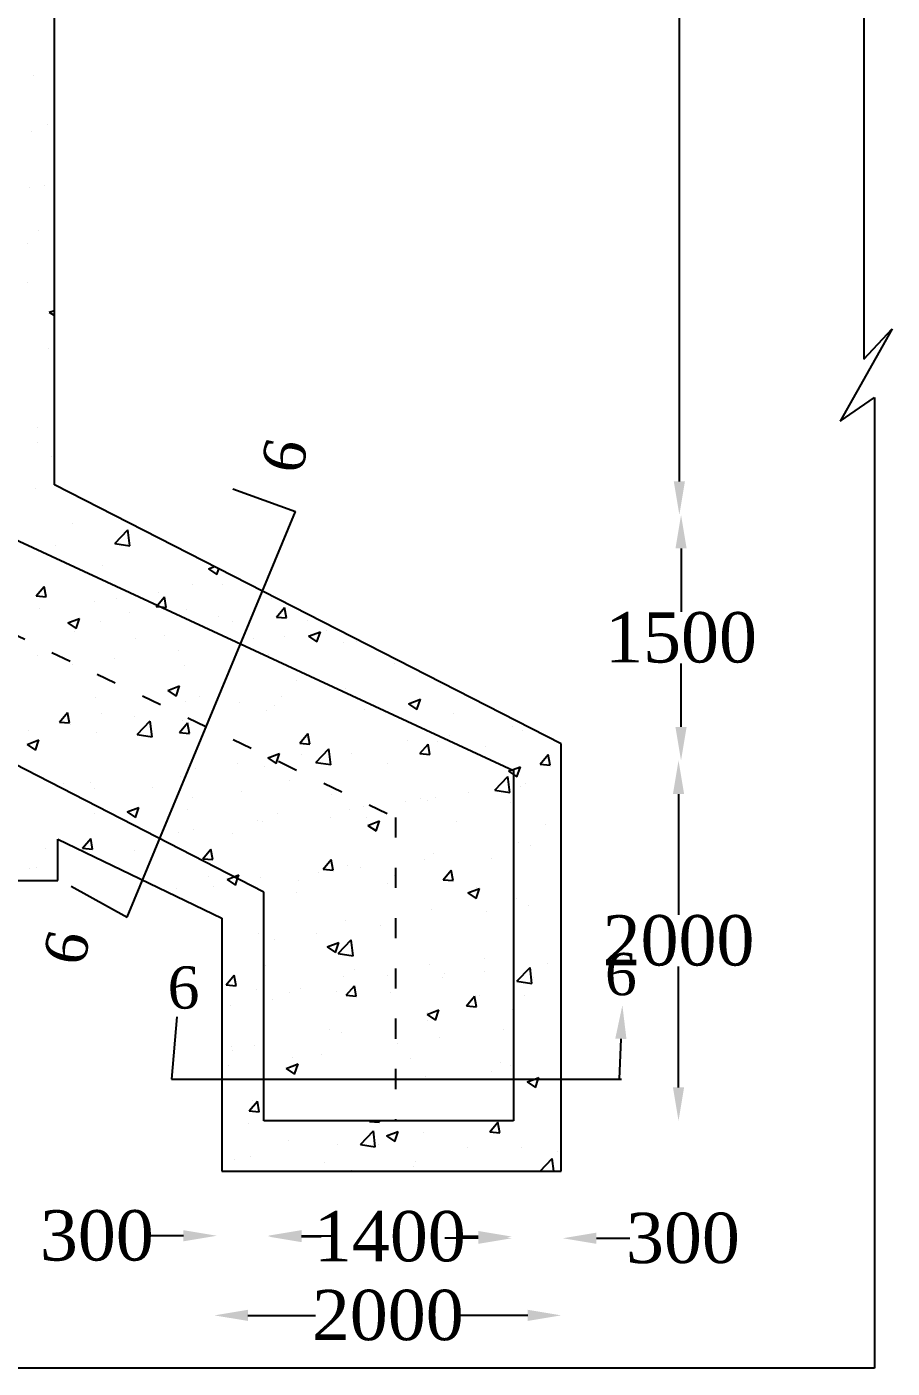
# Model space of a CAD drawing. Header units: millimetres. Extents: x -11858 to -3166, y -2910 to 2562.
# Drawn here: x -8320 to -7804, y -2294 to -1494 of the extents above; entities that cross this region are included whole.
import ezdxf

# ---------------------------------------------------------------- set-up
doc = ezdxf.new("R2010")
doc.units = ezdxf.units.MM
doc.header["$MEASUREMENT"] = 0
doc.linetypes.add('ACAD_ISO03W100', pattern=[30, 12, -18])
for name, color, linetype in [('DIM', 5, 'Continuous'), ('DOT LINE', 3, 'ACAD_ISO03W100'), ('DWG. LINE', 1, 'Continuous'), ('HATCH', 2, 'Continuous'), ('TEXT', 7, 'Continuous')]:
    doc.layers.add(name, color=color, linetype=linetype)
doc.styles.get("Standard").update_dxf_attribs({"font": 'TIMES.TTF', "height": 30})

msp = doc.modelspace()

# ---------------------------------------------------------------- linework, layer by layer
at = {"layer": 'DIM', "color": 5}
for p, q in [((-7931, -1765.5), (-7931, -888.85)), ((-7930, -1805.5), (-7930, -1843.4)), ((-7930, -1912), (-7930, -1874.1)), ((-7931.5, -1952), (-7931.5, -2024.15)), ((-7931.5, -2127), (-7931.5, -2054.85)), ((-8227, -2215.5), (-8247, -2215.5)), ((-8156.5, -2215.5), (-8136.5, -2215.5)), ((-8156.5, -2216), (-8144.75, -2216)), ((-8051, -2216), (-8062.75, -2216)), ((-8051, -2217), (-8071, -2217)), ((-7980.5, -2217), (-7960.5, -2217)), ((-8188.5, -2263), (-8148.12, -2263)), ((-8021.5, -2263), (-8061.88, -2263))]:
    msp.add_line(p, q, dxfattribs=at)
at = {"layer": 'DIM'}
for points in [[(-8197.5, -1770), (-8160, -1783.5)], [(-8294, -2007), (-8260.5, -2025.5)], [(-8231, -2085), (-8234, -2122)], [(-7965.91, -2097.98), (-7967, -2122)]]:
    msp.add_lwpolyline(points, dxfattribs=at)
at = {"layer": 'DIM', "color": 5}
for points in [[(-7934.33, -1765.5), (-7927.67, -1765.5), (-7931, -1785.5)], [(-7933.33, -1805.5), (-7926.67, -1805.5), (-7930, -1785.5)], [(-7933.33, -1912), (-7926.67, -1912), (-7930, -1932)], [(-7934.83, -1952), (-7928.17, -1952), (-7931.5, -1932)], [(-7934.83, -2127), (-7928.17, -2127), (-7931.5, -2147)], [(-8227, -2212.17), (-8227, -2218.83), (-8207, -2215.5)], [(-8156.5, -2212.17), (-8156.5, -2218.83), (-8176.5, -2215.5)], [(-8156.5, -2212.67), (-8156.5, -2219.33), (-8176.5, -2216)], [(-8051, -2212.67), (-8051, -2219.33), (-8031, -2216)], [(-8051, -2213.67), (-8051, -2220.33), (-8031, -2217)], [(-7980.5, -2213.67), (-7980.5, -2220.33), (-8000.5, -2217)], [(-8188.5, -2259.67), (-8188.5, -2266.33), (-8208.5, -2263)], [(-8021.5, -2259.67), (-8021.5, -2266.33), (-8001.5, -2263)]]:
    msp.add_solid(points, dxfattribs=at)
at = {"layer": 'DIM'}
msp.add_solid([(-7969.24, -2097.83), (-7965, -2078), (-7962.58, -2098.13)], dxfattribs=at)
at = {"layer": 'DOT LINE'}
for p, q in [((-8332.5, -1854.49), (-8100.5, -1966)), ((-8100.5, -1966), (-8100.5, -2147))]:
    msp.add_line(p, q, dxfattribs=at)
at = {"layer": 'DWG. LINE'}
for p, q in [((-8304, -1767.5), (-8304, -893.5)), ((-7821, -1112), (-7821, -1692.5)), ((-7804, -1674.5), (-7835, -1729.5)), ((-7821, -1692.5), (-7804, -1674.5)), ((-7835, -1729.5), (-7814.5, -1715.5)), ((-7814.5, -1715.5), (-7814.5, -2294.5)), ((-8001.5, -1922), (-8304, -1767.5)), ((-8260.5, -2025.5), (-8160, -1783.5)), ((-8330.5, -1798.5), (-8030, -1938)), ((-8001.5, -2177), (-8001.5, -1922)), ((-8179, -2010.5), (-8328, -1934)), ((-8030, -1938), (-8030, -2147)), ((-8302, -2003.5), (-8302, -1979)), ((-8302, -1979), (-8204, -2026)), ((-8671.5, -2003.5), (-8302, -2003.5)), ((-8179, -2147), (-8179, -2010.5)), ((-8204, -2026), (-8204, -2177)), ((-8234, -2122), (-7965.5, -2122)), ((-8030, -2147), (-8179, -2147)), ((-8204, -2177), (-8001.5, -2177)), ((-7814.5, -2294.5), (-8634, -2294.5))]:
    msp.add_line(p, q, dxfattribs=at)
at = {"layer": 'HATCH'}
for p, q in [((-8316.33, -1523.48), (-8316.33, -1523.48)), ((-8317.55, -1556.76), (-8317.55, -1556.76)), ((-8308.33, -1552.75), (-8308.33, -1552.75)), ((-8318.76, -1590.05), (-8318.76, -1590.05)), ((-8309.61, -1588.89), (-8309.61, -1588.89)), ((-8313.56, -1615.87), (-8313.56, -1615.87)), ((-8319.98, -1623.34), (-8319.98, -1623.34)), ((-8319.76, -1646.62), (-8319.76, -1646.62)), ((-8307, -1664.61), (-8304, -1663.46)), ((-8307, -1664.61), (-8304, -1666.63)), ((-8307.36, -1686.27), (-8307.36, -1686.27)), ((-8313.8, -1733.36), (-8313.8, -1733.36)), ((-8313.86, -1742.5), (-8313.86, -1742.5)), ((-8305.75, -1750.81), (-8305.75, -1750.81)), ((-8315.08, -1769.5), (-8315.08, -1769.5)), ((-8293.35, -1790.46), (-8293.35, -1790.46)), ((-8267.87, -1802.59), (-8260.08, -1794.47)), ((-8258.97, -1803.97), (-8260.08, -1794.47)), ((-8303.51, -1803.96), (-8303.51, -1803.96)), ((-8267.87, -1802.59), (-8258.97, -1803.97)), ((-8275.33, -1815.58), (-8275.33, -1815.58)), ((-8223.99, -1808.54), (-8223.99, -1808.54)), ((-8211.95, -1817.65), (-8208.45, -1816.3)), ((-8211.95, -1817.65), (-8206.98, -1821)), ((-8206.97, -1821.01), (-8205.84, -1817.63)), ((-8314.87, -1833.86), (-8310.05, -1828.12)), ((-8308.89, -1834.39), (-8310.05, -1828.12)), ((-8241.63, -1831.79), (-8241.63, -1831.79)), ((-8221.48, -1827.15), (-8221.48, -1827.15)), ((-8203.76, -1826.8), (-8203.76, -1826.8)), ((-8314.87, -1833.86), (-8308.89, -1834.39)), ((-8279.8, -1837.16), (-8279.8, -1837.16)), ((-8266.66, -1835.08), (-8266.66, -1835.08)), ((-8243.14, -1840.14), (-8242.49, -1839.36)), ((-8243.14, -1840.14), (-8240.26, -1840.39)), ((-8242.49, -1839.36), (-8238.32, -1834.39)), ((-8240.26, -1840.39), (-8237.17, -1840.66)), ((-8237.17, -1840.67), (-8238.32, -1834.4)), ((-8174.7, -1835.43), (-8174.7, -1835.43)), ((-8312.82, -1841.56), (-8312.82, -1841.56)), ((-8295.97, -1849.9), (-8288.97, -1847.21)), ((-8291, -1853.26), (-8288.97, -1847.22)), ((-8259.44, -1843.81), (-8259.44, -1843.81)), ((-8225.21, -1841.83), (-8225.21, -1841.83)), ((-8206.06, -1846.07), (-8206.06, -1846.07)), ((-8171.42, -1846.41), (-8166.6, -1840.67)), ((-8171.42, -1846.41), (-8165.44, -1846.94)), ((-8165.44, -1846.94), (-8166.6, -1840.67)), ((-8152.68, -1848.33), (-8152.68, -1848.33)), ((-8295.97, -1849.9), (-8291, -1853.26)), ((-8291.74, -1854.99), (-8291.74, -1854.99)), ((-8276.55, -1848.87), (-8276.55, -1848.87)), ((-8197.52, -1849.11), (-8197.52, -1849.11)), ((-8152.26, -1857.91), (-8145.26, -1855.22)), ((-8147.28, -1861.27), (-8145.26, -1855.23)), ((-8141.87, -1854.63), (-8141.87, -1854.63)), ((-8255.84, -1859.12), (-8255.84, -1859.12)), ((-8238.36, -1857.25), (-8238.36, -1857.25)), ((-8184.97, -1859.5), (-8184.97, -1859.5)), ((-8166.91, -1857.93), (-8166.91, -1857.93)), ((-8152.26, -1857.91), (-8147.28, -1861.27)), ((-8131.59, -1861.76), (-8131.59, -1861.76)), ((-8123.97, -1861.22), (-8123.97, -1861.22)), ((-8314.15, -1869.13), (-8314.15, -1869.13)), ((-8267.94, -1871.23), (-8267.94, -1871.23)), ((-8230.06, -1866.24), (-8230.06, -1866.24)), ((-8175.91, -1868.72), (-8175.91, -1868.72)), ((-8292.97, -1874.52), (-8292.97, -1874.52)), ((-8226.42, -1875.12), (-8226.42, -1875.12)), ((-8101.01, -1874.09), (-8101.01, -1874.09)), ((-8277.77, -1882.16), (-8277.77, -1882.16)), ((-8236.28, -1890.16), (-8229.28, -1887.48)), ((-8231.31, -1893.52), (-8229.28, -1887.48)), ((-8159.33, -1884.1), (-8159.33, -1884.1)), ((-8073.85, -1887.47), (-8073.85, -1887.47)), ((-8279.34, -1894.65), (-8279.34, -1894.65)), ((-8236.28, -1890.16), (-8231.31, -1893.52)), ((-8217.64, -1894.11), (-8217.64, -1894.11)), ((-8168.18, -1894.07), (-8168.18, -1894.07)), ((-8130.31, -1889.09), (-8130.31, -1889.09)), ((-8125.19, -1894.51), (-8125.19, -1894.51)), ((-8092.57, -1898.17), (-8085.57, -1895.48)), ((-8087.59, -1901.53), (-8085.57, -1895.49)), ((-8300.99, -1909.08), (-8296.17, -1903.34)), ((-8295.02, -1909.61), (-8296.17, -1903.34)), ((-8275.96, -1904.12), (-8275.96, -1904.12)), ((-8225.95, -1896.9), (-8225.95, -1896.9)), ((-8193.22, -1897.37), (-8193.22, -1897.37)), ((-8177.13, -1902.01), (-8177.13, -1902.01)), ((-8172.57, -1899.16), (-8172.57, -1899.16)), ((-8119.19, -1901.41), (-8119.19, -1901.41)), ((-8092.57, -1898.17), (-8087.59, -1901.53)), ((-8065.81, -1903.67), (-8065.81, -1903.67)), ((-8300.99, -1909.08), (-8295.02, -1909.61)), ((-8294.24, -1910.67), (-8294.24, -1910.67)), ((-8256.37, -1905.68), (-8256.37, -1905.68)), ((-8254.61, -1916.55), (-8246.82, -1908.43)), ((-8245.72, -1917.93), (-8246.82, -1908.44)), ((-8229.27, -1915.36), (-8224.45, -1909.61)), ((-8227.64, -1908.41), (-8227.64, -1908.41)), ((-8223.29, -1915.88), (-8224.45, -1909.62)), ((-8030.55, -1911.93), (-8030.55, -1911.93)), ((-8320.3, -1922.42), (-8313.3, -1919.73)), ((-8319.28, -1913.97), (-8319.28, -1913.97)), ((-8315.33, -1925.77), (-8313.3, -1919.73)), ((-8278.98, -1915.45), (-8278.98, -1915.45)), ((-8254.61, -1916.55), (-8245.72, -1917.93)), ((-8229.27, -1915.36), (-8223.29, -1915.88)), ((-8157.54, -1921.63), (-8152.72, -1915.89)), ((-8151.56, -1922.16), (-8152.72, -1915.89)), ((-8093.46, -1920.21), (-8093.46, -1920.21)), ((-8068.43, -1916.92), (-8068.43, -1916.92)), ((-8024.55, -1914.36), (-8024.55, -1914.36)), ((-8320.3, -1922.42), (-8315.33, -1925.77)), ((-8175.43, -1929.98), (-8169.59, -1927.74)), ((-8171.05, -1932.09), (-8169.59, -1927.74)), ((-8157.54, -1921.63), (-8151.57, -1922.16)), ((-8147.89, -1933.1), (-8140.1, -1924.99)), ((-8138.99, -1934.49), (-8140.1, -1924.99)), ((-8126.41, -1927.8), (-8126.41, -1927.8)), ((-8085.82, -1927.91), (-8081, -1922.16)), ((-8085.82, -1927.91), (-8079.84, -1928.43)), ((-8079.84, -1928.44), (-8080.99, -1922.17)), ((-8075.06, -1920.76), (-8075.06, -1920.76)), ((-8046.82, -1923.75), (-8046.82, -1923.75)), ((-8194.49, -1933.51), (-8194.49, -1933.51)), ((-8178.34, -1935.3), (-8178.34, -1935.3)), ((-8176.59, -1930.43), (-8175.43, -1929.98)), ((-8176.59, -1930.43), (-8171.62, -1933.78)), ((-8171.62, -1933.78), (-8171.05, -1932.09)), ((-8156.61, -1928.53), (-8156.61, -1928.53)), ((-8147.89, -1933.1), (-8138.99, -1934.48)), ((-8105.14, -1933.76), (-8105.14, -1933.76)), ((-8030.79, -1937.63), (-8025.88, -1935.75)), ((-8027.9, -1941.79), (-8025.87, -1935.75)), ((-8014.09, -1934.18), (-8009.27, -1928.44)), ((-8014.09, -1934.18), (-8008.11, -1934.71)), ((-8008.11, -1934.71), (-8009.27, -1928.44)), ((-8228.85, -1941.7), (-8228.85, -1941.7)), ((-8219.52, -1936.81), (-8219.52, -1936.81)), ((-8163.45, -1943.77), (-8163.45, -1943.77)), ((-8041.16, -1949.66), (-8033.37, -1941.54)), ((-8032.27, -1951.04), (-8033.37, -1941.54)), ((-8032.88, -1938.43), (-8030.79, -1937.63)), ((-8032.88, -1938.43), (-8030, -1940.38)), ((-8030, -1940.38), (-8027.9, -1941.79)), ((-8298.81, -1945.74), (-8298.81, -1945.74)), ((-8282.68, -1945.13), (-8282.68, -1945.13)), ((-8280.2, -1948.74), (-8280.2, -1948.74)), ((-8245.43, -1948), (-8245.43, -1948)), ((-8192.04, -1950.26), (-8192.04, -1950.26)), ((-8056.86, -1951.37), (-8056.86, -1951.37)), ((-8041.16, -1949.66), (-8032.27, -1951.04)), ((-8025.77, -1947.65), (-8025.77, -1947.65)), ((-8022.86, -1945.71), (-8022.86, -1945.71)), ((-8277.72, -1959.18), (-8277.72, -1959.18)), ((-8260.61, -1962.68), (-8253.61, -1959.99)), ((-8255.64, -1966.04), (-8253.61, -1959.99)), ((-8221.77, -1953.78), (-8221.77, -1953.78)), ((-8138.66, -1952.51), (-8138.66, -1952.51)), ((-8119.77, -1959.66), (-8119.77, -1959.66)), ((-8094.73, -1956.36), (-8094.73, -1956.36)), ((-8085.28, -1954.77), (-8085.28, -1954.77)), ((-8081.17, -1955.72), (-8081.17, -1955.72)), ((-8076.28, -1954.05), (-8076.28, -1954.05)), ((-8031.9, -1957.02), (-8031.9, -1957.02)), ((-8280.09, -1963.79), (-8280.09, -1963.79)), ((-8260.61, -1962.68), (-8255.64, -1966.03)), ((-8224.34, -1961.43), (-8224.34, -1961.43)), ((-8182.92, -1967.97), (-8182.92, -1967.97)), ((-8170.96, -1963.69), (-8170.96, -1963.69)), ((-8139.49, -1965.73), (-8139.49, -1965.73)), ((-8127.62, -1961.09), (-8127.62, -1961.09)), ((-8117.58, -1965.94), (-8117.58, -1965.94)), ((-8116.9, -1970.69), (-8109.9, -1968)), ((-8111.92, -1974.05), (-8109.9, -1968)), ((-8064.19, -1968.2), (-8064.19, -1968.2)), ((-8245.83, -1976.25), (-8245.83, -1976.25)), ((-8230.07, -1974.99), (-8230.07, -1974.99)), ((-8220.8, -1972.96), (-8220.8, -1972.96)), ((-8197.81, -1975.74), (-8197.81, -1975.74)), ((-8179.56, -1968.59), (-8179.56, -1968.59)), ((-8116.9, -1970.69), (-8111.93, -1974.04)), ((-8010.81, -1970.45), (-8010.81, -1970.45)), ((-8287.12, -1984.3), (-8282.3, -1978.56)), ((-8287.12, -1984.3), (-8281.14, -1984.83)), ((-8281.14, -1984.83), (-8282.3, -1978.56)), ((-8281.41, -1982.03), (-8281.41, -1982.03)), ((-8026.98, -1980.93), (-8026.98, -1980.93)), ((-8020.01, -1982.5), (-8020.01, -1982.5)), ((-8308.98, -1984.57), (-8308.98, -1984.57)), ((-8256.13, -1985.75), (-8256.13, -1985.75)), ((-8215.39, -1990.58), (-8210.57, -1984.83)), ((-8215.39, -1990.58), (-8209.42, -1991.1)), ((-8209.42, -1991.1), (-8210.57, -1984.84)), ((-8143.67, -1996.85), (-8138.85, -1991.11)), ((-8137.69, -1997.38), (-8138.85, -1991.11)), ((-8083.17, -1990.81), (-8083.17, -1990.81)), ((-8077.49, -1987.34), (-8077.49, -1987.34)), ((-8042.98, -1990.71), (-8042.98, -1990.71)), ((-8318.7, -1996.58), (-8318.7, -1996.58)), ((-8314.45, -1995.76), (-8314.45, -1995.76)), ((-8196.8, -2001.36), (-8193.92, -2000.25)), ((-8194.66, -2002.46), (-8193.92, -2000.26)), ((-8146.07, -1999.1), (-8146.07, -1999.1)), ((-8143.67, -1996.85), (-8137.69, -1997.38)), ((-8128.84, -1994.38), (-8128.84, -1994.38)), ((-8121.04, -1995.8), (-8121.04, -1995.8)), ((-8071.94, -2003.13), (-8067.12, -1997.38)), ((-8065.96, -2003.65), (-8067.12, -1997.39)), ((-8231.29, -2008.28), (-8231.29, -2008.28)), ((-8211.94, -2001.09), (-8211.94, -2001.09)), ((-8209.23, -2007.41), (-8209.23, -2007.41)), ((-8200.92, -2002.94), (-8196.8, -2001.36)), ((-8200.92, -2002.94), (-8195.95, -2006.3)), ((-8195.95, -2006.3), (-8194.66, -2002.46)), ((-8180.78, -2001.88), (-8180.78, -2001.88)), ((-8158.56, -2003.34), (-8158.56, -2003.34)), ((-8105.17, -2005.6), (-8105.17, -2005.6)), ((-8101.3, -2000.72), (-8101.3, -2000.72)), ((-8071.94, -2003.13), (-8065.96, -2003.65)), ((-8057.21, -2010.95), (-8050.21, -2008.26)), ((-8052.23, -2014.31), (-8050.21, -2008.26)), ((-8051.79, -2007.85), (-8051.79, -2007.85)), ((-8159.62, -2010.73), (-8159.62, -2010.73)), ((-8057.21, -2010.95), (-8052.23, -2014.3)), ((-8028.2, -2014.22), (-8028.2, -2014.22)), ((-8078.71, -2020.63), (-8078.71, -2020.63)), ((-8046.32, -2021.94), (-8046.32, -2021.94)), ((-8021.28, -2018.65), (-8021.28, -2018.65)), ((-8130.05, -2027.67), (-8130.05, -2027.67)), ((-8109.47, -2030.26), (-8109.47, -2030.26)), ((-8181.99, -2035.16), (-8181.99, -2035.16)), ((-8172.38, -2038.54), (-8172.38, -2038.54)), ((-8147.35, -2035.24), (-8147.35, -2035.24)), ((-8134.63, -2047.07), (-8126.84, -2038.95)), ((-8125.73, -2048.45), (-8126.84, -2038.95)), ((-8141.23, -2043.2), (-8134.23, -2040.51)), ((-8141.23, -2043.2), (-8136.26, -2046.56)), ((-8136.26, -2046.56), (-8134.23, -2040.52)), ((-8134.63, -2047.07), (-8125.73, -2048.45)), ((-8029.42, -2047.51), (-8029.42, -2047.51)), ((-8178.03, -2054.44), (-8178.03, -2054.44)), ((-8079.93, -2053.92), (-8079.93, -2053.92)), ((-8047.11, -2050.38), (-8047.11, -2050.38)), ((-8027.9, -2063.62), (-8020.12, -2055.5)), ((-8019.01, -2065), (-8020.11, -2055.5)), ((-8009.72, -2053.1), (-8009.72, -2053.1)), ((-8201.52, -2065.8), (-8196.7, -2060.05)), ((-8195.54, -2066.32), (-8196.7, -2060.06)), ((-8131.27, -2060.96), (-8131.27, -2060.96)), ((-8124.65, -2056.7), (-8124.65, -2056.7)), ((-8105.43, -2060.39), (-8105.43, -2060.39)), ((-8072.63, -2061.38), (-8072.63, -2061.38)), ((-8071.27, -2058.95), (-8071.27, -2058.95)), ((-8047.59, -2058.09), (-8047.59, -2058.09)), ((-8027.9, -2063.62), (-8019.01, -2065)), ((-8017.88, -2061.21), (-8017.88, -2061.21)), ((-8201.52, -2065.8), (-8195.54, -2066.32)), ((-8183.21, -2068.45), (-8183.21, -2068.45)), ((-8163.75, -2070.4), (-8163.75, -2070.4)), ((-8156.95, -2067.87), (-8156.95, -2067.87)), ((-8135.78, -2069.7), (-8135.78, -2069.7)), ((-8129.79, -2072.07), (-8124.97, -2066.33)), ((-8129.79, -2072.07), (-8123.82, -2072.6)), ((-8123.81, -2072.6), (-8124.97, -2066.33)), ((-8103.56, -2070.13), (-8103.56, -2070.13)), ((-8050.18, -2072.39), (-8050.18, -2072.39)), ((-8023.15, -2072.33), (-8023.15, -2072.33)), ((-8198.69, -2077.98), (-8198.69, -2077.98)), ((-8173.65, -2074.68), (-8173.65, -2074.68)), ((-8058.07, -2078.35), (-8053.25, -2072.6)), ((-8058.07, -2078.35), (-8052.09, -2078.87)), ((-8052.09, -2078.87), (-8053.24, -2072.61)), ((-8081.54, -2083.46), (-8074.54, -2080.78)), ((-8081.54, -2083.46), (-8076.57, -2086.82)), ((-8081.47, -2082.34), (-8081.47, -2082.34)), ((-8081.14, -2087.2), (-8081.14, -2087.2)), ((-8076.57, -2086.82), (-8074.54, -2080.78)), ((-8030.63, -2080.8), (-8030.63, -2080.8)), ((-8139.79, -2092.36), (-8139.79, -2092.36)), ((-8132.49, -2094.25), (-8132.49, -2094.25)), ((-8036.03, -2092.54), (-8036.03, -2092.54)), ((-8198.11, -2102.37), (-8198.11, -2102.37)), ((-8184.42, -2101.74), (-8184.42, -2101.74)), ((-8098.93, -2100.82), (-8098.93, -2100.82)), ((-8073.9, -2097.53), (-8073.9, -2097.53)), ((-8197.93, -2105.27), (-8197.93, -2105.27)), ((-8162.09, -2109.14), (-8162.09, -2109.14)), ((-8144.54, -2107.53), (-8144.54, -2107.53)), ((-8091.16, -2109.78), (-8091.16, -2109.78)), ((-8037.78, -2112.04), (-8037.78, -2112.04)), ((-8199.96, -2114.12), (-8199.96, -2114.12)), ((-8165.56, -2115.72), (-8158.56, -2113.03)), ((-8165.56, -2115.72), (-8160.59, -2119.07)), ((-8160.59, -2119.08), (-8158.56, -2113.03)), ((-8043.28, -2117.34), (-8043.28, -2117.34)), ((-8031.85, -2114.09), (-8031.85, -2114.09)), ((-8082.36, -2120.49), (-8082.36, -2120.49)), ((-8021.85, -2123.73), (-8017.35, -2122)), ((-8021.85, -2123.73), (-8016.88, -2127.08)), ((-8017.35, -2122), (-8014.85, -2121.04)), ((-8016.87, -2127.08), (-8015.17, -2122)), ((-8015.17, -2122), (-8014.85, -2121.04)), ((-8187.64, -2141.02), (-8182.82, -2135.27)), ((-8185.64, -2135.03), (-8185.64, -2135.03)), ((-8181.67, -2141.54), (-8182.82, -2135.27)), ((-8187.64, -2141.02), (-8181.67, -2141.54)), ((-8188.39, -2148.58), (-8188.39, -2148.58)), ((-8115.92, -2147.29), (-8115.67, -2147)), ((-8115.92, -2147.29), (-8109.94, -2147.81)), ((-8109.94, -2147.82), (-8110.09, -2147)), ((-8044.19, -2153.57), (-8039.37, -2147.82)), ((-8038.21, -2154.09), (-8039.37, -2147.82)), ((-8033.06, -2147.38), (-8033.06, -2147.38)), ((-8164.02, -2158.63), (-8164.02, -2158.63)), ((-8121.37, -2161.03), (-8113.58, -2152.91)), ((-8112.48, -2162.41), (-8113.58, -2152.92)), ((-8105.87, -2155.98), (-8098.87, -2153.29)), ((-8105.87, -2155.98), (-8100.9, -2159.33)), ((-8100.9, -2159.34), (-8098.87, -2153.29)), ((-8083.57, -2153.78), (-8083.57, -2153.78)), ((-8044.19, -2153.57), (-8038.21, -2154.09)), ((-8186.86, -2168.32), (-8186.86, -2168.32)), ((-8134.92, -2160.82), (-8134.92, -2160.82)), ((-8121.37, -2161.03), (-8112.48, -2162.41)), ((-8110.63, -2160.88), (-8110.63, -2160.88)), ((-8057.25, -2163.14), (-8057.25, -2163.14)), ((-8025.48, -2163.11), (-8025.48, -2163.11)), ((-8003.87, -2165.39), (-8003.87, -2165.39)), ((-8196.31, -2169.8), (-8196.31, -2169.8)), ((-8142.93, -2172.06), (-8142.93, -2172.06)), ((-8126.51, -2176.41), (-8126.51, -2176.41)), ((-8089.55, -2174.32), (-8089.55, -2174.32)), ((-8088.64, -2171.42), (-8088.64, -2171.42)), ((-8014.09, -2177), (-8006.86, -2169.47)), ((-8005.98, -2177), (-8006.86, -2169.47)), ((-8036.17, -2176.57), (-8036.17, -2176.57))]:
    msp.add_line(p, q, dxfattribs=at)

# ---------------------------------------------------------------- texts
at = {"layer": 'DIM', "color": 4, "char_height": 30, "attachment_point": 5}
for s, insert in [('\\A1;1500', (-7930, -1858.75)), ('\\A1;2000', (-7931.5, -2039.5)), ('\\A1;300', (-8278.63, -2215.5)), ('\\A1;1400', (-8103.75, -2216)), ('\\A1;300', (-7928.87, -2217)), ('\\A1;2000', (-8105, -2263))]:
    msp.add_mtext(s, dxfattribs=dict(at, insert=insert))
at = {"layer": 'TEXT'}
for p in [(-8156.5, -1762), (-8286.5, -2055.5)]:
    msp.add_text('6', height=25.19, rotation=77.90524, dxfattribs=at).set_placement(p)
for p in [(-7975.39, -2071.98), (-8236.39, -2079.98)]:
    msp.add_text('6', height=25.19, dxfattribs=at).set_placement(p)

doc.saveas('drawing.dxf')
